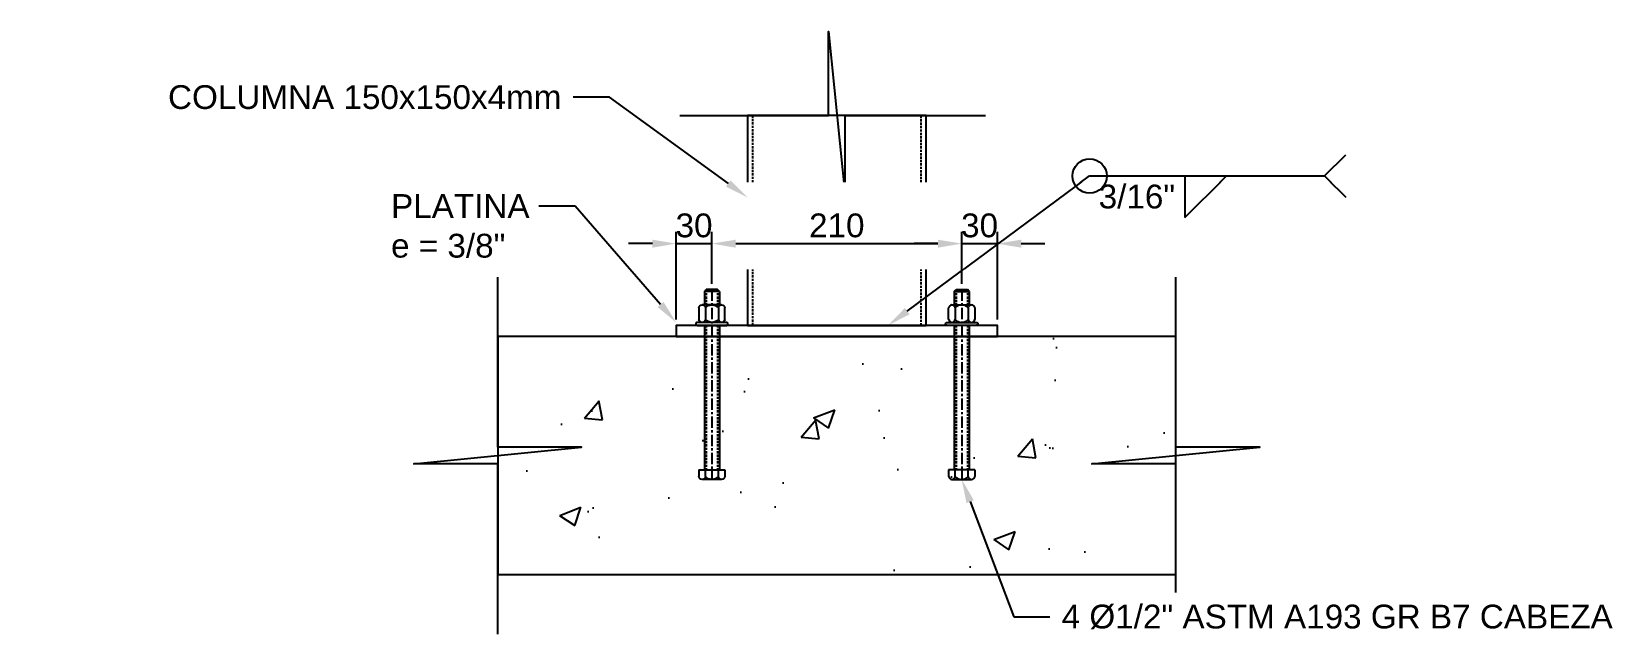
# Model space of a CAD drawing. Header units: millimetres. Extents: x -1367288 to 157996, y -18171 to 61708.
# Drawn here: x 43930 to 45259, y 13735 to 14247 of the extents above; entities that cross this region are included whole.
import ezdxf
from ezdxf import colors
from ezdxf.entities.mleader import LeaderData, LeaderLine
from ezdxf.enums import TextEntityAlignment as Align
from ezdxf.math import Vec2, Vec3

# ---------------------------------------------------------------- set-up
doc = ezdxf.new("R2010")
doc.units = ezdxf.units.MM
doc.header["$LTSCALE"] = 0.3
doc.linetypes.add('CENTER', pattern=[50.8, 31.75, -6.35, 6.35, -6.35])
doc.linetypes.add('HIDDEN', pattern=[9.525, 6.35, -3.175])
for name, color, linetype in [('EE-CENTROS', 8, 'CENTER'), ('EE-OCULTAS', 8, 'HIDDEN'), ('EE-TEXTO 2', 2, 'Continuous'), ('SIM-CONCRETO', 8, 'Continuous'), ('SIM-COTAS', 1, 'Continuous'), ('SIM-OCULTOS', 8, 'HIDDEN'), ('SIM-PLATINAS', 2, 'Continuous'), ('SIM-PTE 150x150x4mm', 114, 'Continuous')]:
    doc.layers.add(name, color=color, linetype=linetype)
doc.styles.add('ARIAL EE', font='arial.ttf')
doc.styles.get("Standard").update_dxf_attribs({"font": 'arial.ttf'})
doc.dimstyles.new('EE 1_STANDAR', dxfattribs={"dimtxt": 2, "dimasz": 2, "dimexe": 1, "dimexo": 0.5, "dimgap": 0.5, "dimtad": 1, "dimdec": 0, "dimdsep": 46, "dimtxsty": 'ARIAL EE', "dimcen": 1.5, "dimclrd": 256, "dimclre": 256, "dimclrt": 2, "dimadec": 0, "dimazin": 0, "dimtfac": 1, "dimtdec": 0, "dimtix": 1, "dimtmove": 0, "dimatfit": 2, "dimfxl": 1, "dimlwd": -1, "dimlwe": -1, "dimarcsym": 0})

# ---------------------------------------------------------------- blocks, each defined once
blk = doc.blocks.new('*U639')
for p, q in [((-11, 121.6), (-11, 127)), ((-11, 121.6), (11, 121.6)), ((8.2, 129.5), (-8.2, 129.5)), ((-6.3, 0), (-6.3, 121.6)), ((-5.5, 127), (-5.5, 121.6)), ((5.5, 127), (5.5, 121.6)), ((6.3, 0), (6.3, 121.6)), ((11, 121.6), (11, 127)), ((-5.5, -14.8), (-5.5, -5)), ((5.5, -14.8), (5.5, -5)), ((11, -5), (11, -14.8)), ((8.2, -17.3), (-8.2, -17.3)), ((-6.3, -28.5), (-6.3, -17.3)), ((6.3, -28.5), (6.3, -17.3)), ((6.3, -28.5), (-6.3, -28.5)), ((-6.3, -28.5), (-4.9, -30)), ((4.8, -30), (-4.9, -30)), ((4.8, -30), (-4.9, -30)), ((6.3, -28.5), (4.8, -30))]:
    blk.add_line(p, q)
blk.add_lwpolyline([(-13.5, -1.3), (-13.5, -1.2, -0.414214), (-12.3, 0), (12.3, 0, -0.414214), (13.5, -1.2), (13.5, -1.3, -0.414214), (12.3, -2.5), (-12.3, -2.5, -0.414214)], format="xyb", close=True)
blk.add_lwpolyline([(-11, -14.8), (-11, -5)])
for centre, radius, start, end in [((-8.2, 126.8), 2.76, 5.445, 174.555), ((0, 122.2), 7.34, 41.4713, 138.5287), ((8.2, 126.8), 2.76, 5.445, 174.555), ((-8.2, -5.2), 2.76, 5.445, 174.555), ((0, -9.8), 7.34, 41.4713, 138.5287), ((8.2, -5.2), 2.76, 5.445, 174.555), ((-8.2, -14.5), 2.76, 185.445, 354.555), ((0, -9.9), 7.34, 221.4713, 318.5287), ((8.2, -14.5), 2.76, 185.445, 354.555)]:
    blk.add_arc(centre, radius, start, end)
at = {"layer": 'EE-CENTROS'}
blk.add_line((0, -30), (0, 129.5), dxfattribs=at)
at = {"layer": 'EE-OCULTAS'}
for p, q in [((-4.9, 0), (-4.9, 121.6)), ((4.8, 0), (4.8, 121.6)), ((-4.9, -30), (-4.9, -17.3)), ((4.8, -30), (4.8, -17.3))]:
    blk.add_line(p, q, dxfattribs=at)
blk = doc.blocks.new('*D643')
at = {"layer": 'SIM-COTAS', "transparency": 16777216}
for p, q in [((44472.3, 14004.6), (44472.3, 14078.3)), ((44502.3, 14034.6), (44502.3, 14078.3)), ((44452.3, 14068.3), (44432.3, 14068.3)), ((44472.3, 14068.3), (44502.3, 14068.3)), ((44522.3, 14068.3), (44542.3, 14068.3))]:
    blk.add_line(p, q, dxfattribs=at)
for points in [[(44452.3, 14071.6), (44452.3, 14064.9), (44472.3, 14068.3)], [(44522.3, 14071.6), (44522.3, 14064.9), (44502.3, 14068.3)]]:
    blk.add_solid(points, dxfattribs=at)
at = {"layer": 'SIM-COTAS', "color": 2, "transparency": 16777216, "insert": (44487.3, 14083.5), "char_height": 20, "attachment_point": 5, "style": 'ARIAL EE'}
blk.add_mtext('30', dxfattribs=at)
blk = doc.blocks.new('*D644')
at = {"layer": 'SIM-COTAS', "transparency": 16777216}
for p, q in [((44502.3, 14034.6), (44502.3, 14078.3)), ((44712.3, 14034.6), (44712.3, 14078.3)), ((44522.3, 14068.3), (44692.3, 14068.3))]:
    blk.add_line(p, q, dxfattribs=at)
for points in [[(44522.3, 14071.6), (44522.3, 14064.9), (44502.3, 14068.3)], [(44692.3, 14071.6), (44692.3, 14064.9), (44712.3, 14068.3)]]:
    blk.add_solid(points, dxfattribs=at)
at = {"layer": 'SIM-COTAS', "color": 2, "transparency": 16777216, "insert": (44607.3, 14083.5), "char_height": 20, "attachment_point": 5, "style": 'ARIAL EE'}
blk.add_mtext('210', dxfattribs=at)
blk = doc.blocks.new('*D645')
at = {"layer": 'SIM-COTAS', "transparency": 16777216}
for p, q in [((44712.3, 14034.6), (44712.3, 14078.3)), ((44742.3, 14004.6), (44742.3, 14078.3)), ((44692.3, 14068.3), (44672.3, 14068.3)), ((44712.3, 14068.3), (44742.3, 14068.3)), ((44762.3, 14068.3), (44782.3, 14068.3))]:
    blk.add_line(p, q, dxfattribs=at)
for points in [[(44692.3, 14071.6), (44692.3, 14064.9), (44712.3, 14068.3)], [(44762.3, 14071.6), (44762.3, 14064.9), (44742.3, 14068.3)]]:
    blk.add_solid(points, dxfattribs=at)
at = {"layer": 'SIM-COTAS', "color": 2, "transparency": 16777216, "insert": (44727.3, 14083.5), "char_height": 20, "attachment_point": 5, "style": 'ARIAL EE'}
blk.add_mtext('30', dxfattribs=at)
blk = doc.blocks.new('AWS-FILL-IZQ')
at = {"transparency": 16777216}
for p, q in [((20, 0), (21.78, 1.78)), ((8.25, -3.5), (11.75, 0)), ((8.25, 0), (8.25, -3.5)), ((8.25, 0), (20, 0)), ((20, 0), (21.78, -1.78))]:
    blk.add_line(p, q, dxfattribs=at)
at = {"layer": 'EE-TEXTO 2', "color": 2, "transparency": 16777216, "style": 'ARIAL EE'}
for tag, p, flags in [('OBSERVACION', (22.3, -1.07), 4), ('DE-TANTO-CADA-TANTO', (12.07, -2.68), 12)]:
    blk.add_attdef(tag, p, '', height=2, dxfattribs=dict(at, flags=flags))
at = {"layer": 'EE-TEXTO 2', "color": 2, "transparency": 16777216, "style": 'ARIAL EE', "flags": 12}
blk.add_attdef('VALOR_SOLDADURA', text='', height=2, dxfattribs=at).set_placement((7.44, -2.73), align=Align.RIGHT)

msp = doc.modelspace()

# ---------------------------------------------------------------- hatches: boundary and pattern name
at = {"layer": 'SIM-CONCRETO'}
h = msp.add_hatch(dxfattribs=at)
h.set_pattern_fill('AR-CONC', color=256)
h.set_pattern_definition([(50, (-24.48, 138.1), (182.18467, -15.9391), [19.05, -209.55]), (355, (-24.48, 138.1), (-35.2434, 191.05685), [15.24, -167.6406]), (100.45144, (-9.3, 136.77), (146.94125, 175.11775), [16.19, -178.09024]), (46.1842, (-24.48, 188.9), (271.079, -42.0423), [28.575, -314.325]), (96.63556, (-1.9, 185.4), (237.4041, 247.4261), [24.285, -267.1356]), (351.18415, (-24.48, 188.9), (237.4041, 247.4261), [22.86, -251.4597]), (21, (0.92, 176.2), (151.6144, -102.2652), [19.05, -209.55]), (326, (0.92, 176.2), (61.802, 184.188), [15.24, -167.64]), (71.45144, (13.55, 167.68), (213.4164, 81.9228), [16.19, -178.08994]), (37.5, (-24.48, 138.1), (3.0886, 84.55504), [0, -165.608, 0, -170.18, 0, -168.275]), (7.5, (-24.48, 138.1), (66.81966, 100.18057), [0, -97.028, 0, -161.798, 0, -64.135]), (327.5, (-81.125, 138.1), (135.5906, -5.72874), [0, -63.5, 0, -198.12, 0, -262.89]), (317.5, (-106.52, 138.1), (148.12918, 25.4265), [0, -82.55, 0, -131.572, 0, -186.69])])
h.paths.add_polyline_path([(44322.3, 13790.1), (44892.3, 13790.1), (44892.3, 13990.1), (44322.3, 13990.1)])

# ---------------------------------------------------------------- linework, layer by layer
at = {"layer": 'SIM-CONCRETO', "elevation": 0.6}
msp.add_lwpolyline([(44322.3, 13790.1), (44892.3, 13790.1), (44892.3, 13990.1), (44322.3, 13990.1)], close=True, dxfattribs=at)
at = {"layer": 'SIM-COTAS', "elevation": 0.6}
for points in [[(44475.4, 14176), (44600.4, 14176), (44600.4, 14245.5, 0.024922), (44600.4, 14246.5), (44614.5, 14105.5, -0.024922), (44614.4, 14106.5), (44614.4, 14176), (44732.4, 14176)], [(44322.3, 13740.1), (44322.3, 13883.1), (44252.8, 13883.1, 0.024922), (44251.8, 13883.1), (44392.8, 13897.2, -0.024922), (44391.8, 13897.1), (44322.3, 13897.1), (44322.3, 14040.1)], [(44892.3, 13740.1), (44892.3, 13883.1), (44822.8, 13883.1, 0.024922), (44821.8, 13883.1), (44962.8, 13897.2, -0.024922), (44961.8, 13897.1), (44892.3, 13897.1), (44892.3, 14040.1)]]:
    msp.add_lwpolyline(points, format="xyb", dxfattribs=at)
at = {"layer": 'SIM-OCULTOS', "elevation": 0.6}
msp.add_lwpolyline([(44536.3, 13999.6), (44678.3, 13999.6), (44678.3, 14176), (44536.3, 14176)], close=True, dxfattribs=at)
at = {"layer": 'SIM-PLATINAS', "elevation": 0.6}
msp.add_lwpolyline([(44472.3, 13990.1), (44742.3, 13990.1), (44742.3, 13999.6), (44472.3, 13999.6)], close=True, dxfattribs=at)
at = {"layer": 'SIM-PTE 150x150x4mm', "elevation": 0.6}
msp.add_lwpolyline([(44532.3, 13999.6), (44682.3, 13999.6), (44682.3, 14176), (44532.3, 14176)], close=True, dxfattribs=at)

# ---------------------------------------------------------------- block references
at = {"xscale": -1, "rotation": 180}
msp.add_blockref('*U639', (44502.3, 13999.6, 0.6), dxfattribs=at)
at = {"rotation": 180}
msp.add_blockref('*U639', (44712.3, 13999.6, 0.6), dxfattribs=at)

# ---------------------------------------------------------------- leaders
at = {"layer": 'SIM-COTAS', "linetype": 'Continuous'}
ml = msp.add_multileader_mtext('Standard', dxfattribs=at)
ml.set_content('\\A1;{\\C2;VIGA BORDE EXISTENTE 150x300x6mm}', color=256)
ml.set_leader_properties()
ml.build(insert=Vec2(0, 0))
ml.multileader.update_dxf_attribs({"dogleg_length": 0.0025, "arrow_head_size": 20, "scale": 10})
ctx = ml.context
ctx.base_point, ctx.scale, ctx.char_height, ctx.arrow_head_size, ctx.landing_gap_size, ctx.plane_origin = Vec3(47176.6, 13848.9, 0.6), 10, 20, 20, 10, Vec3(44253.3, 21277, 0.6)
ctx.text_align_type = 2
notes = []
notes.append((ctx, [(1, (1, 1, 0), (47391.1, 13848.9, 0.6), (-1, 0), 16.1, [(0, [(47391.3, 13988.8, 0.6)], 0, [])])]))
ctx.mtext.insert, ctx.mtext.width, ctx.mtext.defined_height, ctx.mtext.alignment, ctx.mtext.flow_direction = Vec3(47365, 13859.1, 0.6), 269.151, 93.3, 3, 5
for ctx, leaders in notes:
    for number, flags, end, landing, length, lines in leaders:
        leader = LeaderData()
        leader.index, (leader.has_last_leader_line, leader.has_dogleg_vector, leader.attachment_direction) = number, flags
        leader.last_leader_point, leader.dogleg_vector, leader.dogleg_length = Vec3(end), Vec3(landing), length
        for number, points, colour, breaks in lines:
            line = LeaderLine()
            line.index, line.vertices, line.color, line.breaks = number, Vec3.list(points), colors.encode_raw_color(colour), breaks
            leader.lines.append(line)
        ctx.leaders.append(leader)

# ---------------------------------------------------------------- next in the draw order: leaders
ml = msp.add_multileader_mtext('Standard', dxfattribs=at)
ml.set_content('\\A1;{\\C2;PLATINA\\Pe = 3/8"}', color=256)
ml.set_leader_properties()
ml.build(insert=Vec2(0, 0))
ml.multileader.update_dxf_attribs({"dogleg_length": 0.0025, "arrow_head_size": 20, "scale": 10})
ctx = ml.context
ctx.base_point, ctx.scale, ctx.char_height, ctx.arrow_head_size, ctx.landing_gap_size, ctx.plane_origin = Vec3(44222.6, 14099.7), 10, 20, 20, 10, Vec3(14891.1, 20181)
notes = []
notes.append((ctx, [(1, (1, 1, 0), (44387.3, 14099.7), (-1, 0), 30.4, [(0, [(44472.3, 14002)], 0, [])])]))
ctx.mtext.insert, ctx.mtext.width, ctx.mtext.defined_height, ctx.mtext.flow_direction = Vec3(44232.6, 14109.9), 114.982, 84.6, 5
ctx.mtext.has_bg_fill, ctx.mtext.bg_color, ctx.mtext.bg_scale_factor, ctx.mtext.bg_transparency, ctx.mtext.use_window_bg_color = 1, -1027028792, 1.5, 0, 1
ml = msp.add_multileader_mtext('Standard', dxfattribs=at)
ml.set_content('{\\C2;4 %%C1/2" ASTM A193 GR B7 CABEZA INVERTIDA ANCLAR 120mm AL CONCRETO}', color=256)
ml.set_leader_properties()
ml.build(insert=Vec2(0, 0))
ml.multileader.update_dxf_attribs({"dogleg_length": 0.0025, "arrow_head_size": 20, "scale": 10})
ctx = ml.context
ctx.base_point, ctx.scale, ctx.char_height, ctx.arrow_head_size, ctx.landing_gap_size, ctx.plane_origin = Vec3(44786.3, 13754.6, 0.6), 10, 20, 20, 10, Vec3(15131.1, 20208.5, 0.6)
notes.append((ctx, [(0, (1, 1, 0), (44756, 13754.6, 0.6), (1, 0), 30.4, [(0, [(44712.3, 13870.1, 0.6)], 0, [])])]))
ctx.mtext.insert, ctx.mtext.width, ctx.mtext.defined_height, ctx.mtext.flow_direction = Vec3(44796.3, 13764.8, 0.6), 390.171, 84.6, 5
ctx.mtext.has_bg_fill, ctx.mtext.bg_color, ctx.mtext.bg_scale_factor, ctx.mtext.bg_transparency, ctx.mtext.use_window_bg_color = 1, -1027028792, 1.5, 0, 1
for ctx, leaders in notes:
    for number, flags, end, landing, length, lines in leaders:
        leader = LeaderData()
        leader.index, (leader.has_last_leader_line, leader.has_dogleg_vector, leader.attachment_direction) = number, flags
        leader.last_leader_point, leader.dogleg_vector, leader.dogleg_length = Vec3(end), Vec3(landing), length
        for number, points, colour, breaks in lines:
            line = LeaderLine()
            line.index, line.vertices, line.color, line.breaks = number, Vec3.list(points), colors.encode_raw_color(colour), breaks
            leader.lines.append(line)
        ctx.leaders.append(leader)

# ---------------------------------------------------------------- next in the draw order: linework, layer by layer
at = {"layer": 'SIM-COTAS'}
msp.add_circle((44819.8, 14125.2), 14.4, dxfattribs=at)

# ---------------------------------------------------------------- next in the draw order: dimensions: what is measured, and where the dimension line sits
for base, p1, p2, picture, middle in [((44502.3, 14068.3), (44472.3, 13999.6, 0.6), (44502.3, 14029.6, 0.6), '*D643', (44487.3, 14083.5)), ((44712.3, 14068.3), (44502.3, 14029.6, 0.6), (44712.3, 14029.6, 0.6), '*D644', (44607.3, 14083.5)), ((44742.3, 14068.3), (44712.3, 14029.6, 0.6), (44742.3, 13999.6, 0.6), '*D645', (44727.3, 14083.5))]:
    dim = msp.add_linear_dim(base=base, p1=p1, p2=p2, dimstyle='EE 1_STANDAR', dxfattribs=at)
    dim.commit()
    dim.dimension.update_dxf_attribs({"geometry": picture, "text_midpoint": middle})

# ---------------------------------------------------------------- next in the draw order: leaders
at = {"layer": 'SIM-COTAS', "linetype": 'Continuous'}
ml = msp.add_multileader_mtext('Standard', dxfattribs=at)
ml.set_content('\\A1;{\\C2;COLUMNA 150x150x4mm}', color=256)
ml.set_leader_properties()
ml.build(insert=Vec2(0, 0))
ml.multileader.update_dxf_attribs({"dogleg_length": 0.0025, "arrow_head_size": 20, "scale": 10})
ctx = ml.context
ctx.base_point, ctx.scale, ctx.char_height, ctx.arrow_head_size, ctx.landing_gap_size, ctx.plane_origin = Vec3(44187.4, 14191.4), 10, 20, 20, 10, Vec3(14982.7, 20147.5)
ctx.text_align_type = 2
notes = []
notes.append((ctx, [(1, (1, 1, 0), (44416.2, 14191.4), (-1, 0), 30.4, [(0, [(44532.3, 14107.1)], 0, [])])]))
ctx.mtext.insert, ctx.mtext.width, ctx.mtext.defined_height, ctx.mtext.alignment, ctx.mtext.flow_direction = Vec3(44375.8, 14201.5), 114.982, 84.6, 3, 5
ctx.mtext.has_bg_fill, ctx.mtext.bg_color, ctx.mtext.bg_scale_factor, ctx.mtext.bg_transparency, ctx.mtext.use_window_bg_color = 1, -1027028792, 1.5, 0, 1
at = {"layer": 'SIM-COTAS'}
ml = msp.add_multileader_block('Standard', dxfattribs=at)
ml.set_content('AWS-FILL-IZQ', color=256, scale=10)
ml.set_attribute('VALOR_SOLDADURA', '3/16"', width=0)
ml.set_attribute('DE-TANTO-CADA-TANTO', '', width=0)
ml.set_attribute('OBSERVACION', '', width=0)
ml.set_leader_properties(color=256)
ml.build(insert=Vec2(0, 0))
ml.multileader.update_dxf_attribs({"arrow_head_size": 20, "scale": 10, "block_connection_type": 1})
ctx = ml.context
ctx.base_point, ctx.scale, ctx.char_height, ctx.arrow_head_size, ctx.landing_gap_size, ctx.plane_origin = Vec3(44899.8, 14125.2), 10, 40, 20, 20, Vec3(45434.7, 14120.4)
ctx.attachment_type = 1
notes.append((ctx, [(0, (1, 1, 0), (44819.8, 14125.2), (1, 0), 80, [(1, [(44650.4, 13999.6), (44819.8, 14125.2)], 0, [])])]))
ctx.block.insert = Vec3(44817.3, 14125.2)
for ctx, leaders in notes:
    for number, flags, end, landing, length, lines in leaders:
        leader = LeaderData()
        leader.index, (leader.has_last_leader_line, leader.has_dogleg_vector, leader.attachment_direction) = number, flags
        leader.last_leader_point, leader.dogleg_vector, leader.dogleg_length = Vec3(end), Vec3(landing), length
        for number, points, colour, breaks in lines:
            line = LeaderLine()
            line.index, line.vertices, line.color, line.breaks = number, Vec3.list(points), colors.encode_raw_color(colour), breaks
            leader.lines.append(line)
        ctx.leaders.append(leader)

doc.saveas('drawing.dxf')
